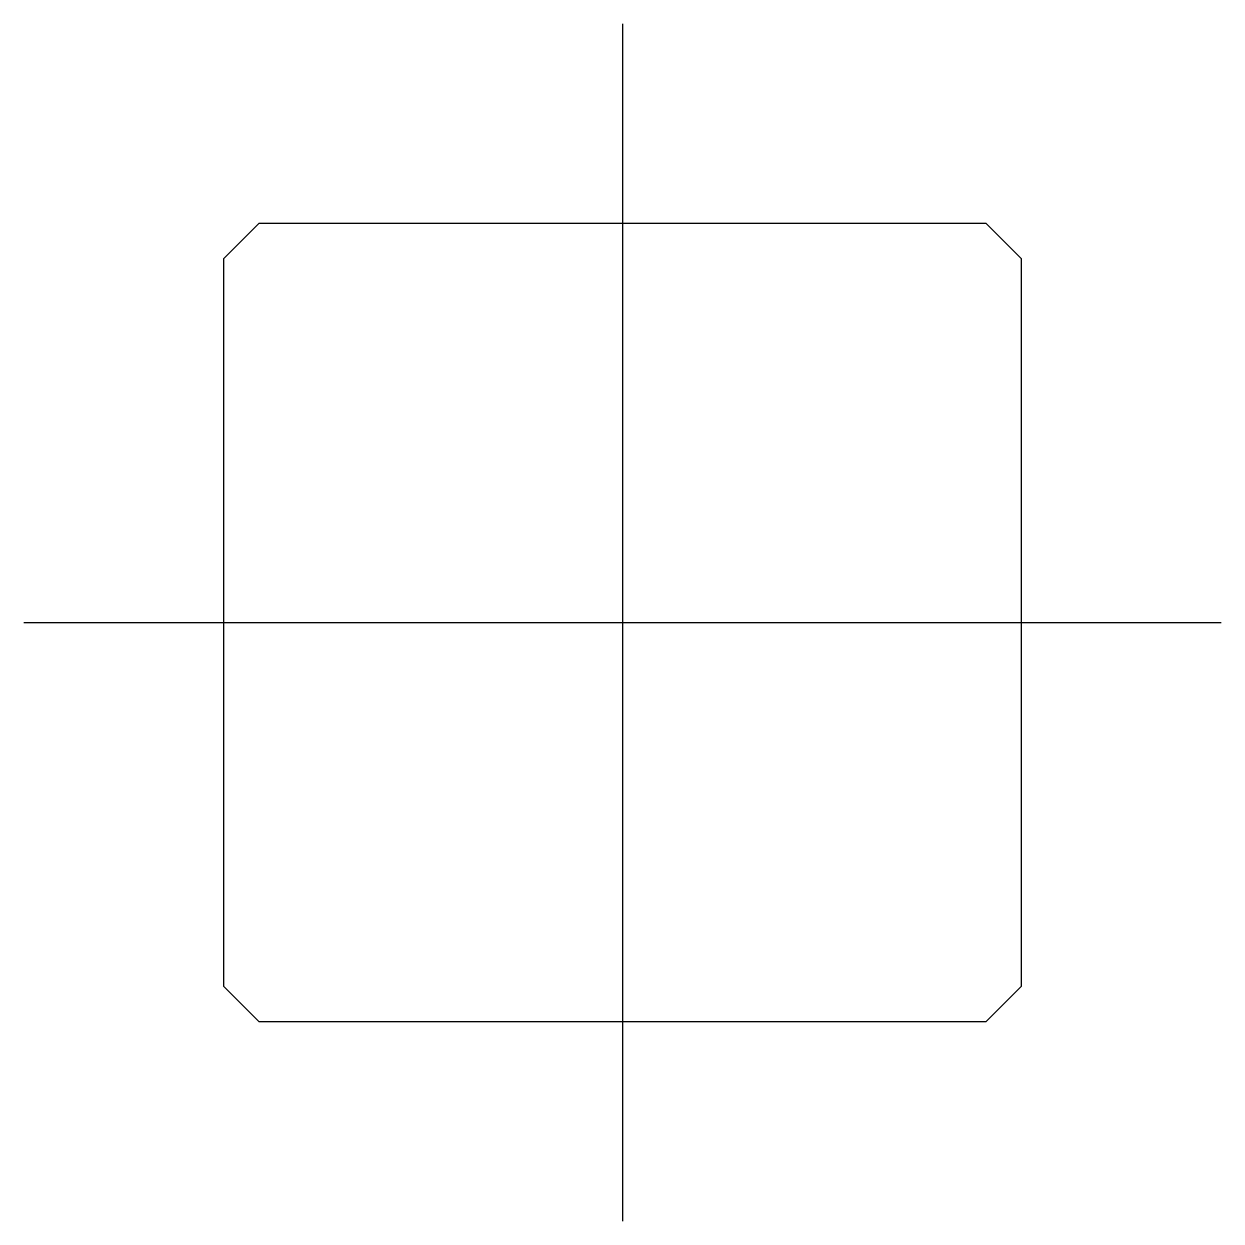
# Model space of a CAD drawing. Header units: centimetres. Extents: x -3837.7 to -3770.2, y -1452.1 to -1384.6.
import ezdxf

# ---------------------------------------------------------------- set-up
doc = ezdxf.new("R2010")
doc.units = ezdxf.units.CM
doc.header["$LTSCALE"] = 200
doc.header["$MEASUREMENT"] = 0
doc.linetypes.add('CENTER', pattern=[2, 1.25, -0.25, 0.25, -0.25])
doc.layers.add('3', color=3, linetype='Continuous')
doc.layers.add('6', color=6, linetype='CENTER')

msp = doc.modelspace()

# ---------------------------------------------------------------- linework, layer by layer
at = {"layer": '3'}
for p, q in [((-3826.48, -1397.852), (-3824.48, -1395.852)), ((-3783.48, -1395.852), (-3824.48, -1395.852)), ((-3783.48, -1395.852), (-3781.48, -1397.852)), ((-3826.48, -1397.852), (-3826.48, -1438.852)), ((-3781.48, -1438.852), (-3781.48, -1397.852)), ((-3824.48, -1440.852), (-3826.48, -1438.852)), ((-3781.48, -1438.852), (-3783.48, -1440.852)), ((-3824.48, -1440.852), (-3783.48, -1440.852))]:
    msp.add_line(p, q, dxfattribs=at)
at = {"layer": '6'}
for p, q in [((-3803.98, -1384.602), (-3803.98, -1452.102)), ((-3837.73, -1418.352), (-3770.23, -1418.352))]:
    msp.add_line(p, q, dxfattribs=at)

doc.saveas('drawing.dxf')
